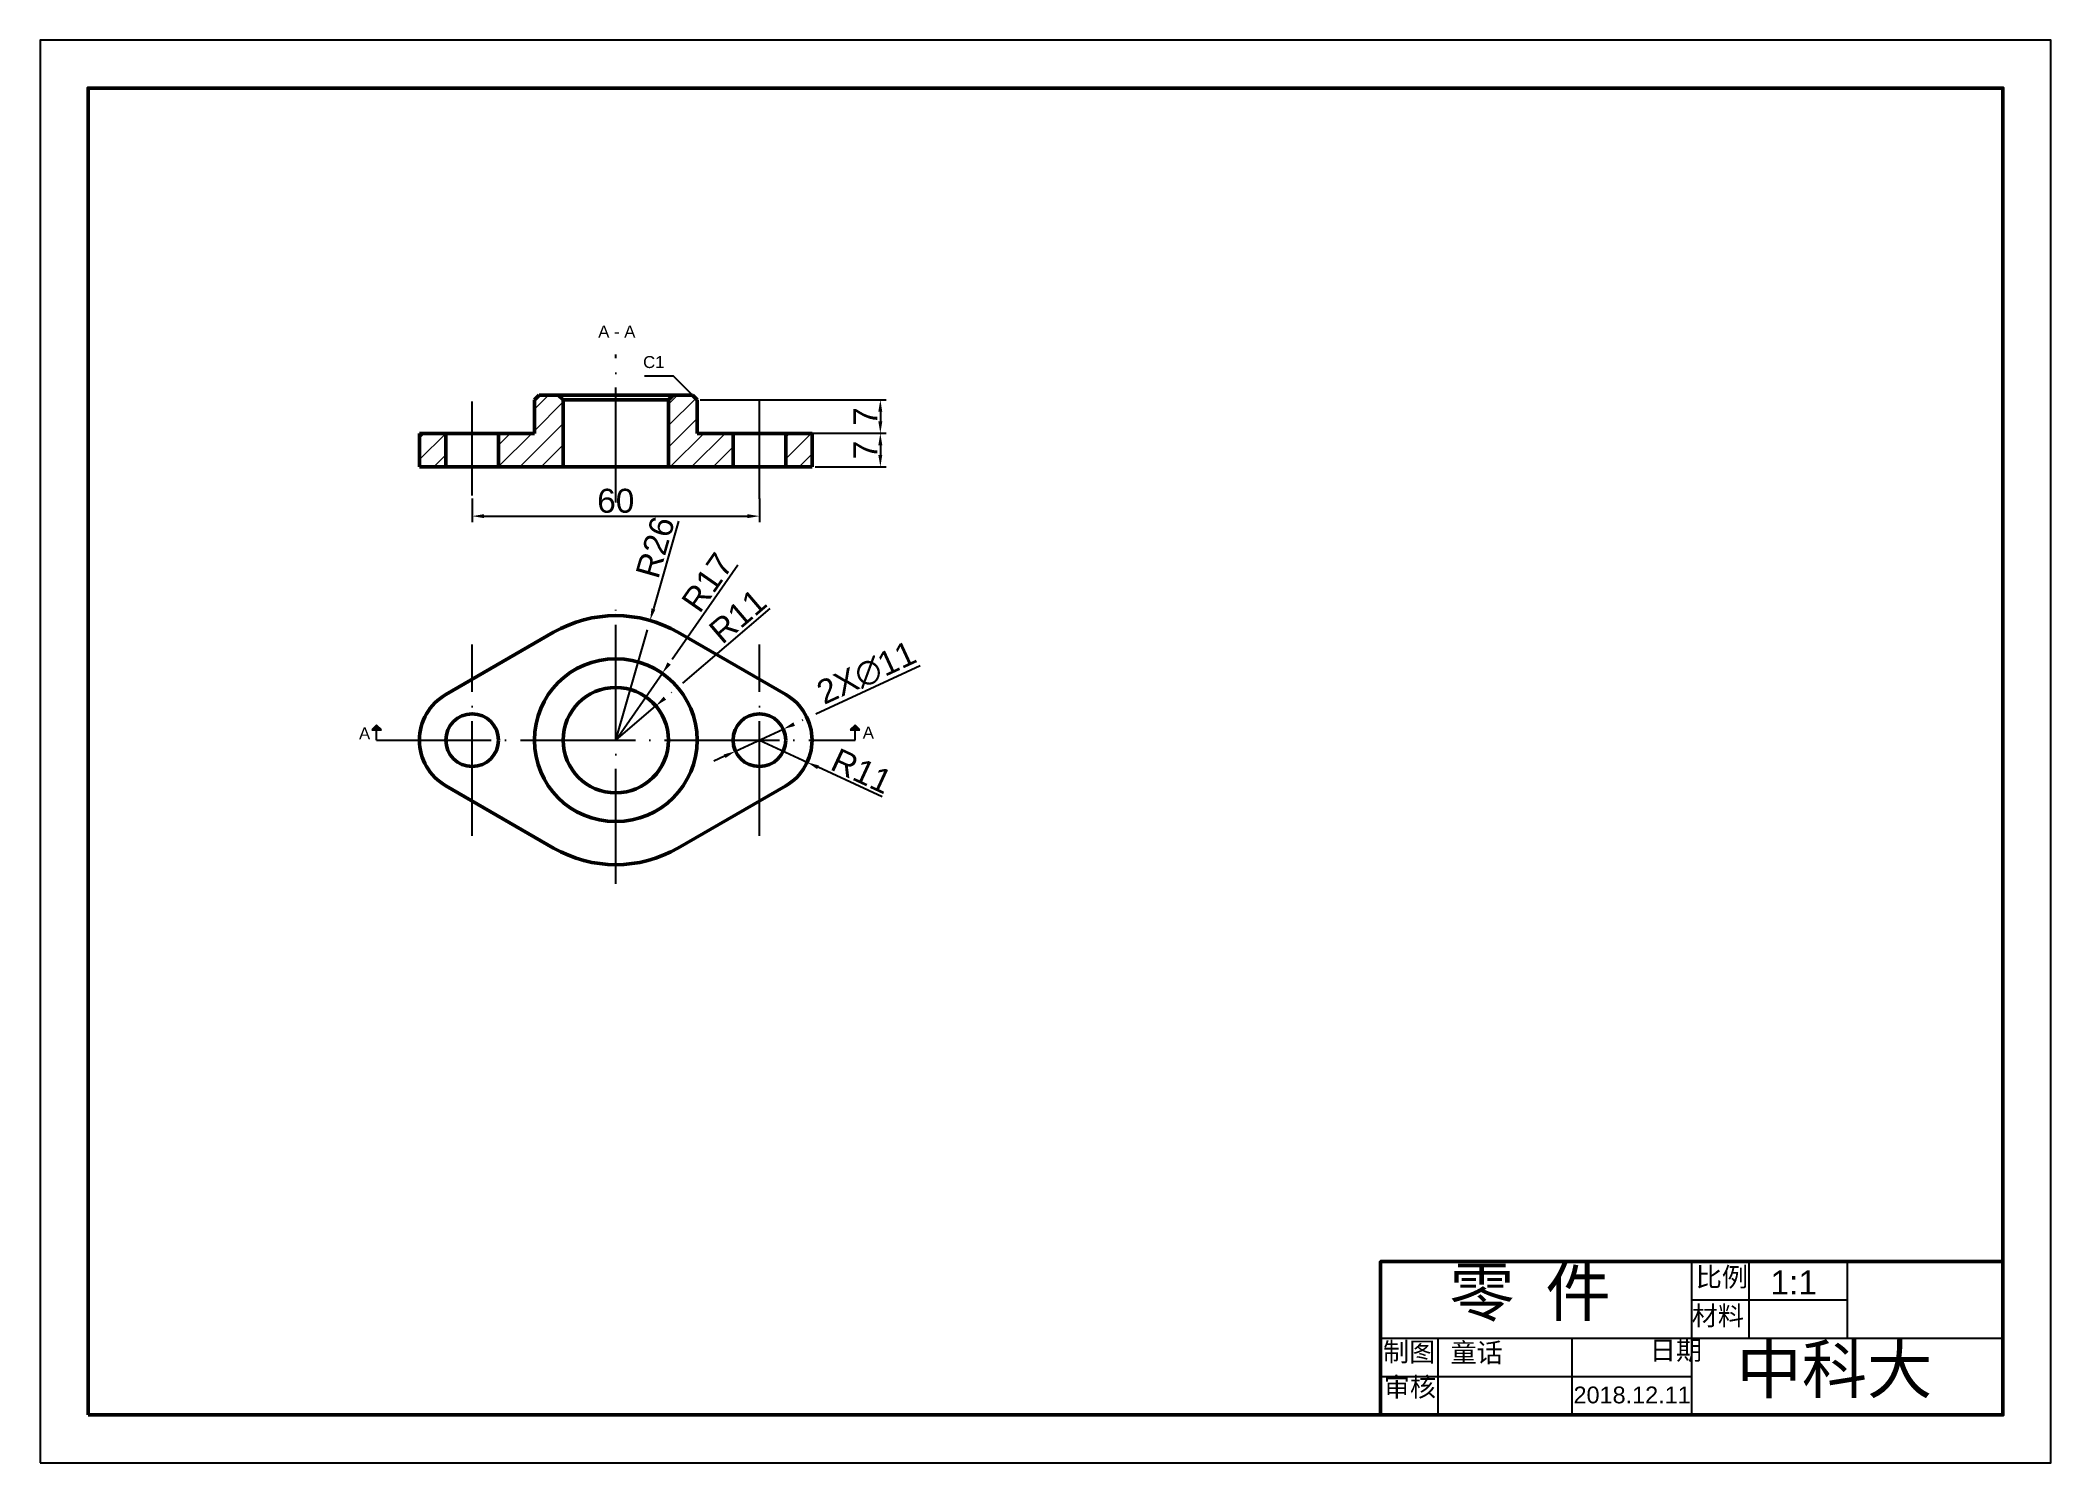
# Model space of a CAD drawing. Header units: millimetres. Extents: x 0 to 420, y 0 to 297.
import ezdxf

# ---------------------------------------------------------------- set-up
doc = ezdxf.new("R2010")
doc.units = ezdxf.units.MM
doc.linetypes.add('ACAD_ISO04W100', pattern=[30, 24, -3, 0, -3])
doc.layers.add('点划线', color=7, linetype='ACAD_ISO04W100')
doc.layers.add('细实线', color=7, linetype='Continuous')
doc.layers.add('粗实线', color=7, linetype='Continuous', lineweight=50)
doc.styles.get("Standard").update_dxf_attribs({"font": 'arial.ttf'})
doc.dimstyles.new('ISO-25', dxfattribs={"dimtxt": 5, "dimasz": 2.5, "dimexe": 1.25, "dimexo": 0.625, "dimtad": 1, "dimtxsty": 'Standard', "dimcen": 2.5, "dimadec": 0, "dimazin": 0, "dimtfac": 1, "dimtmove": 0, "dimatfit": 3, "dimfxl": 1, "dimarcsym": 0})

# ---------------------------------------------------------------- blocks, each defined once
blk = doc.blocks.new('*D1')
at = {"layer": 'Defpoints', "color": 0, "transparency": 16777216}
for p in [(129.95, 164.81), (120.23, 150.86)]:
    blk.add_point(p, dxfattribs=at)
at = {"layer": '点划线', "color": 0, "lineweight": -2, "transparency": 16777216}
for p, q in [((145.7, 187.43), (131.38, 166.87)), ((120.23, 150.86), (129.95, 164.81))]:
    blk.add_line(p, q, dxfattribs=at)
at = {"layer": '点划线', "color": 0, "transparency": 16777216}
blk.add_solid([(131.03, 167.1), (131.72, 166.63), (129.95, 164.81)], dxfattribs=at)
at = {"layer": '点划线', "color": 0, "transparency": 16777216, "insert": (139.36, 183.81), "char_height": 5, "attachment_point": 5, "rotation": 55.1392}
blk.add_mtext('R17', dxfattribs=at)
blk = doc.blocks.new('*D2')
at = {"layer": 'Defpoints', "color": 0, "transparency": 16777216}
for p in [(128.59, 158.01), (120.23, 150.86)]:
    blk.add_point(p, dxfattribs=at)
at = {"layer": '点划线', "color": 0, "lineweight": -2, "transparency": 16777216}
for p, q in [((152.39, 178.36), (130.49, 159.64)), ((120.23, 150.86), (128.59, 158.01))]:
    blk.add_line(p, q, dxfattribs=at)
at = {"layer": '点划线', "color": 0, "transparency": 16777216}
blk.add_solid([(130.22, 159.95), (130.76, 159.32), (128.59, 158.01)], dxfattribs=at)
at = {"layer": '点划线', "color": 0, "transparency": 16777216, "insert": (145.7, 176.77), "char_height": 5, "attachment_point": 5, "rotation": 40.527}
blk.add_mtext('R11', dxfattribs=at)
blk = doc.blocks.new('*D3')
at = {"layer": 'Defpoints', "color": 0, "transparency": 16777216}
for p in [(127.4, 175.86), (120.23, 150.86)]:
    blk.add_point(p, dxfattribs=at)
at = {"layer": '点划线', "color": 0, "lineweight": -2, "transparency": 16777216}
for p, q in [((133.36, 196.61), (128.09, 178.26)), ((120.23, 150.86), (127.4, 175.86))]:
    blk.add_line(p, q, dxfattribs=at)
at = {"layer": '点划线', "color": 0, "transparency": 16777216}
blk.add_solid([(127.69, 178.37), (128.49, 178.14), (127.4, 175.86)], dxfattribs=at)
at = {"layer": '点划线', "color": 0, "transparency": 16777216, "insert": (128.49, 191.14), "char_height": 5, "attachment_point": 5, "rotation": 73.9834}
blk.add_mtext('R26', dxfattribs=at)
blk = doc.blocks.new('*D4')
at = {"layer": 'Defpoints', "color": 0, "transparency": 16777216}
for p in [(150.23, 150.86), (160.22, 146.25)]:
    blk.add_point(p, dxfattribs=at)
at = {"layer": '点划线', "color": 0, "lineweight": -2, "transparency": 16777216}
for p, q in [((150.23, 150.86), (160.22, 146.25)), ((175.86, 139.02), (162.48, 145.2))]:
    blk.add_line(p, q, dxfattribs=at)
at = {"layer": '点划线', "color": 0, "transparency": 16777216}
blk.add_solid([(162.66, 145.58), (162.31, 144.82), (160.22, 146.25)], dxfattribs=at)
at = {"layer": '点划线', "color": 0, "transparency": 16777216, "insert": (171.62, 144.43), "char_height": 5, "attachment_point": 5, "rotation": 335.1912}
blk.add_mtext('R11', dxfattribs=at)
blk = doc.blocks.new('*D5')
at = {"layer": 'Defpoints', "color": 0, "transparency": 16777216}
for p in [(155.22, 153.17), (145.24, 148.56)]:
    blk.add_point(p, dxfattribs=at)
at = {"layer": '点划线', "color": 0, "lineweight": -2, "transparency": 16777216}
for p, q in [((183.79, 166.37), (157.49, 154.22)), ((145.24, 148.56), (155.22, 153.17)), ((142.97, 147.51), (140.7, 146.46))]:
    blk.add_line(p, q, dxfattribs=at)
at = {"layer": '点划线', "color": 0, "transparency": 16777216}
for points in [[(157.32, 154.6), (157.67, 153.84), (155.22, 153.17)], [(142.79, 147.89), (143.14, 147.13), (145.24, 148.56)]]:
    blk.add_solid(points, dxfattribs=at)
at = {"layer": '点划线', "color": 0, "transparency": 16777216, "insert": (172.63, 164.87), "char_height": 5, "attachment_point": 5, "rotation": 24.8003}
blk.add_mtext('2X∅11', dxfattribs=at)
blk = doc.blocks.new('*D6')
at = {"layer": 'Defpoints', "color": 0, "transparency": 16777216}
for p in [(161.23, 214.93), (161.23, 207.93), (175.5, 207.93)]:
    blk.add_point(p, dxfattribs=at)
at = {"layer": '细实线', "color": 0, "lineweight": -2, "transparency": 16777216}
for p, q in [((161.86, 214.93), (176.75, 214.93)), ((175.5, 212.43), (175.5, 210.43)), ((161.86, 207.93), (176.75, 207.93))]:
    blk.add_line(p, q, dxfattribs=at)
at = {"layer": '细实线', "color": 0, "transparency": 16777216}
for points in [[(175.08, 212.43), (175.91, 212.43), (175.5, 214.93)], [(175.08, 210.43), (175.91, 210.43), (175.5, 207.93)]]:
    blk.add_solid(points, dxfattribs=at)
at = {"layer": '细实线', "color": 0, "transparency": 16777216, "insert": (172.37, 211.43), "char_height": 5, "attachment_point": 5, "rotation": 90}
blk.add_mtext('7', dxfattribs=at)
blk = doc.blocks.new('*D7')
at = {"layer": 'Defpoints', "color": 0, "transparency": 16777216}
for p in [(137.23, 221.93), (137.23, 214.93), (175.5, 214.93)]:
    blk.add_point(p, dxfattribs=at)
at = {"layer": '细实线', "color": 0, "lineweight": -2, "transparency": 16777216}
for p, q in [((137.86, 221.93), (176.75, 221.93)), ((175.5, 219.43), (175.5, 217.43)), ((137.86, 214.93), (176.75, 214.93))]:
    blk.add_line(p, q, dxfattribs=at)
at = {"layer": '细实线', "color": 0, "transparency": 16777216}
for points in [[(175.08, 219.43), (175.91, 219.43), (175.5, 221.93)], [(175.08, 217.43), (175.91, 217.43), (175.5, 214.93)]]:
    blk.add_solid(points, dxfattribs=at)
at = {"layer": '细实线', "color": 0, "transparency": 16777216, "insert": (172.37, 218.43), "char_height": 5, "attachment_point": 5, "rotation": 90}
blk.add_mtext('7', dxfattribs=at)
blk = doc.blocks.new('*D8')
at = {"layer": 'Defpoints', "color": 0, "transparency": 16777216}
for p in [(90.23, 201.98), (150.23, 201.98), (150.23, 197.64)]:
    blk.add_point(p, dxfattribs=at)
at = {"layer": '细实线', "color": 0, "lineweight": -2, "transparency": 16777216}
for p, q in [((90.23, 201.35), (90.23, 196.39)), ((92.73, 197.64), (147.73, 197.64)), ((150.23, 201.35), (150.23, 196.39))]:
    blk.add_line(p, q, dxfattribs=at)
at = {"layer": '细实线', "color": 0, "transparency": 16777216}
for points in [[(92.73, 198.05), (92.73, 197.22), (90.23, 197.64)], [(147.73, 198.05), (147.73, 197.22), (150.23, 197.64)]]:
    blk.add_solid(points, dxfattribs=at)
at = {"layer": '细实线', "color": 0, "transparency": 16777216, "insert": (120.23, 200.82), "char_height": 5, "attachment_point": 5}
blk.add_mtext('60', dxfattribs=at)

msp = doc.modelspace()

# ---------------------------------------------------------------- hatches: boundary and pattern name
at = {"layer": '细实线', "lineweight": 18}
h = msp.add_hatch(dxfattribs=at)
h.set_pattern_fill('ANSI31', color=256)
h.paths.add_polyline_path([(84.73, 214.927), (79.23, 214.927), (79.23, 207.927), (84.73, 207.927)])
h.paths.add_polyline_path([(109.23, 221.927), (108.23, 222.927), (104.23, 222.927), (103.23, 221.927), (103.23, 214.927), (95.73, 214.927), (95.73, 207.927), (109.23, 207.927)])
h.paths.add_polyline_path([(144.73, 214.927), (137.23, 214.927), (137.23, 221.927), (136.23, 222.927), (132.23, 222.927), (131.23, 221.927), (131.23, 207.927), (144.73, 207.927)])
h.paths.add_polyline_path([(161.23, 214.927), (155.73, 214.927), (155.73, 207.927), (161.23, 207.927)])
at = {"layer": '细实线'}
h = msp.add_hatch(color=256, dxfattribs=at)
h.dxf.hatch_style = 1
h.paths.add_polyline_path([(70.23, 154.03), (69.283, 153.032), (70.23, 153.032)])
h.paths.add_polyline_path([(70.23, 154.03), (70.283, 153.032), (71.283, 153.032)])
h = msp.add_hatch(color=256, dxfattribs=at)
h.dxf.hatch_style = 1
h.paths.add_polyline_path([(170.23, 154.03), (169.23, 153.03), (170.23, 153.03)])
h.paths.add_polyline_path([(170.23, 154.03), (170.23, 153.03), (171.23, 153.03)])

# ---------------------------------------------------------------- linework, layer by layer
for p, q in [((345, 10), (345, 42)), ((357, 26), (357, 42)), ((377.5, 26), (377.5, 42)), ((345, 34), (377.5, 34)), ((280, 26), (410, 26)), ((292, 10), (292, 26)), ((320, 10), (320, 26)), ((280, 18), (345, 18))]:
    msp.add_line(p, q)
msp.add_lwpolyline([(0, 0), (420, 0), (420, 297), (0, 297)], close=True)
at = {"layer": '点划线'}
for p, q in [((120.23, 200.489), (120.23, 231.357)), ((90.23, 201.976), (90.23, 221.563)), ((150.23, 201.233), (150.23, 221.927)), ((120.23, 120.865), (120.23, 180.865)), ((90.23, 130.865), (90.23, 170.865)), ((150.23, 130.865), (150.23, 170.865)), ((70.23, 150.865), (170.23, 150.865)), ((70.23, 150.865), (70.23, 150.865))]:
    msp.add_line(p, q, dxfattribs=at)
at = {"layer": '粗实线'}
for p, q in [((104.23, 222.927), (103.23, 221.927)), ((104.23, 222.927), (136.23, 222.927)), ((108.23, 222.927), (109.23, 221.927)), ((132.23, 222.927), (131.23, 221.927)), ((136.23, 222.927), (137.23, 221.927)), ((103.23, 221.927), (103.23, 214.927)), ((109.23, 221.927), (109.23, 207.927)), ((109.23, 221.927), (131.23, 221.927)), ((131.23, 221.927), (131.23, 207.927)), ((137.23, 214.927), (137.23, 221.927)), ((103.23, 214.927), (79.23, 214.927)), ((79.23, 214.927), (79.23, 207.927)), ((84.73, 214.927), (84.73, 207.927)), ((95.73, 214.927), (95.73, 207.927)), ((161.23, 214.927), (137.23, 214.927)), ((144.73, 214.927), (144.73, 207.927)), ((155.73, 214.927), (155.73, 207.927)), ((161.23, 207.927), (161.23, 214.927)), ((79.23, 207.927), (161.23, 207.927)), ((107.23, 173.382), (84.73, 160.391)), ((133.23, 173.382), (155.73, 160.391)), ((107.23, 128.348), (84.73, 141.339)), ((133.23, 128.348), (155.73, 141.339))]:
    msp.add_line(p, q, dxfattribs=at)
for points in [[(10, 10), (410, 10), (410, 287), (10, 287)], [(280, 10), (410, 10), (410, 42), (280, 42)]]:
    msp.add_lwpolyline(points, close=True, dxfattribs=at)
for centre, radius in [((120.23, 150.865), 17), ((120.23, 150.865), 11), ((90.23, 150.865), 5.5), ((150.23, 150.865), 5.5)]:
    msp.add_circle(centre, radius, dxfattribs=at)
for centre, radius, start, end in [((120.23, 150.865), 26, 60, 120), ((90.23, 150.865), 11, 120, 240), ((150.23, 150.865), 11, 300, 60), ((120.23, 150.865), 26, 240, 300)]:
    msp.add_arc(centre, radius, start, end, dxfattribs=at)
at = {"layer": '细实线'}
for p, q in [((132.273, 226.884), (126.244, 226.884)), ((136.23, 222.927), (132.273, 226.884)), ((70.23, 154.03), (69.283, 153.032)), ((70.283, 153.032), (69.283, 153.032)), ((69.283, 153.032), (71.283, 153.032)), ((70.23, 150.865), (70.23, 154.03)), ((70.23, 154.03), (70.283, 153.032)), ((71.283, 153.032), (70.23, 154.03)), ((170.23, 154.03), (169.23, 153.03)), ((170.23, 153.03), (169.23, 153.03)), ((169.23, 153.03), (171.23, 153.03)), ((170.23, 150.865), (170.23, 154.03)), ((170.23, 154.03), (170.23, 153.03)), ((171.23, 153.03), (170.23, 154.03))]:
    msp.add_line(p, q, dxfattribs=at)

# ---------------------------------------------------------------- texts
note = msp.add_mtext_dynamic_manual_height_columns('{\\fSTFangsong|b0|i0|c134|p2;零}', width=17.25258, gutter_width=2.836, heights=[10.925, 0], dxfattribs=dict(insert=(294.333, 40.657), char_height=10, attachment_point=1))
for column, words in zip(note.columns.linked_columns, ['{\\fSTFangsong|b0|i0|c134|p2;件}']):
    column.text = words
at = {"attachment_point": 1}
for s, width, insert, char_height in [('{\\fSTFangsong|b0|i0|c134|p2;比例}', 15.07237, (345.84, 40.783), 4), ('1:1', 20.5, (361.434, 40.142), 5), ('{\\fSTFangsong|b0|i0|c134|p2;材料}', 15.78139, (345, 32.704), 4), ('{\\fSTFangsong|b0|i0|c134|p2;制图}', 14.9542, (280.504, 25.161), 4), ('{\\fSTFangsong|b0|i0|c134|p2;童话}', 20.47704, (294.618, 24.993), 4), ('{\\fSTFangsong|b0|i0|c134|p2;中科大}', 60.97382, (354.344, 24.556), 10), ('{\\fSTFangsong|b0|i0|c134|p2;审核}', 14.9542, (280.672, 17.832), 4), ('2018.12.11', 25, (320.306, 15.909), 3.5)]:
    msp.add_mtext_dynamic_manual_height_columns(s, width=width, gutter_width=12.5, heights=[0], dxfattribs=dict(at, insert=insert, char_height=char_height))
note = msp.add_mtext_dynamic_manual_height_columns('{\\fSTFangsong|b0|i0|c134|p2;日}', width=10.59191, gutter_width=3.816, heights=[3.451, 0], dxfattribs=dict(insert=(321.835, 25.496), char_height=4, attachment_point=1))
for column, words in zip(note.columns.linked_columns, ['{\\fSTFangsong|b0|i0|c134|p2;期}']):
    column.text = words
at = {"layer": '粗实线', "insert": (116.568, 237.431), "char_height": 2.5, "attachment_point": 1}
msp.add_mtext_dynamic_manual_height_columns('A - A', width=11.41378, gutter_width=12.5, heights=[0], dxfattribs=at)
at = {"layer": '细实线', "char_height": 2.5, "attachment_point": 1}
for s, width, insert in [('C1', 6.32931, (125.944, 231.063)), ('A', 8.46025, (66.6, 153.545)), ('A', 8.46025, (171.825, 153.7))]:
    msp.add_mtext_dynamic_manual_height_columns(s, width=width, gutter_width=12.5, heights=[0], dxfattribs=dict(at, insert=insert))

# ---------------------------------------------------------------- dimensions: what is measured, and where the dimension line sits
at = {"layer": '点划线'}
for mpoint, picture, middle in [((127.404, 175.856), '*D3', (131.54, 190.264)), ((129.947, 164.814), '*D1', (141.931, 182.018)), ((128.591, 158.013), '*D2', (147.739, 174.382))]:
    dim = msp.add_radius_dim(center=(120.23, 150.865), mpoint=mpoint, dimstyle='ISO-25', dxfattribs=at)
    dim.commit()
    dim.dimension.update_dxf_attribs({"geometry": picture, "text_midpoint": middle, "dimtype": 164})
dim = msp.add_diameter_dim_2p(p1=(145.237, 148.558), p2=(155.223, 153.172), text='2X<>', dimstyle='ISO-25', dxfattribs=at)
dim.commit()
dim.dimension.update_dxf_attribs({"geometry": '*D5', "text_midpoint": (174.025, 161.86), "dimtype": 163})
dim = msp.add_radius_dim(center=(150.23, 150.865), mpoint=(160.215, 146.249), dimstyle='ISO-25', dxfattribs=at)
dim.commit()
dim.dimension.update_dxf_attribs({"geometry": '*D4', "text_midpoint": (171.621, 144.431)})
at = {"layer": '细实线'}
for base, p1, p2, picture, middle in [((175.498, 214.927), (137.23, 221.927), (137.23, 214.927), '*D7', (172.373, 218.427)), ((175.498, 207.927), (161.23, 214.927), (161.23, 207.927), '*D6', (172.373, 211.427))]:
    dim = msp.add_linear_dim(base=base, p1=p1, p2=p2, angle=90, dimstyle='ISO-25', dxfattribs=at)
    dim.commit()
    dim.dimension.update_dxf_attribs({"geometry": picture, "text_midpoint": middle})
dim = msp.add_linear_dim(base=(150.23, 197.637), p1=(90.23, 201.976), p2=(150.23, 201.976), dimstyle='ISO-25', dxfattribs=at)
dim.commit()
dim.dimension.update_dxf_attribs({"geometry": '*D8', "text_midpoint": (120.23, 200.815)})

doc.saveas('drawing.dxf')
